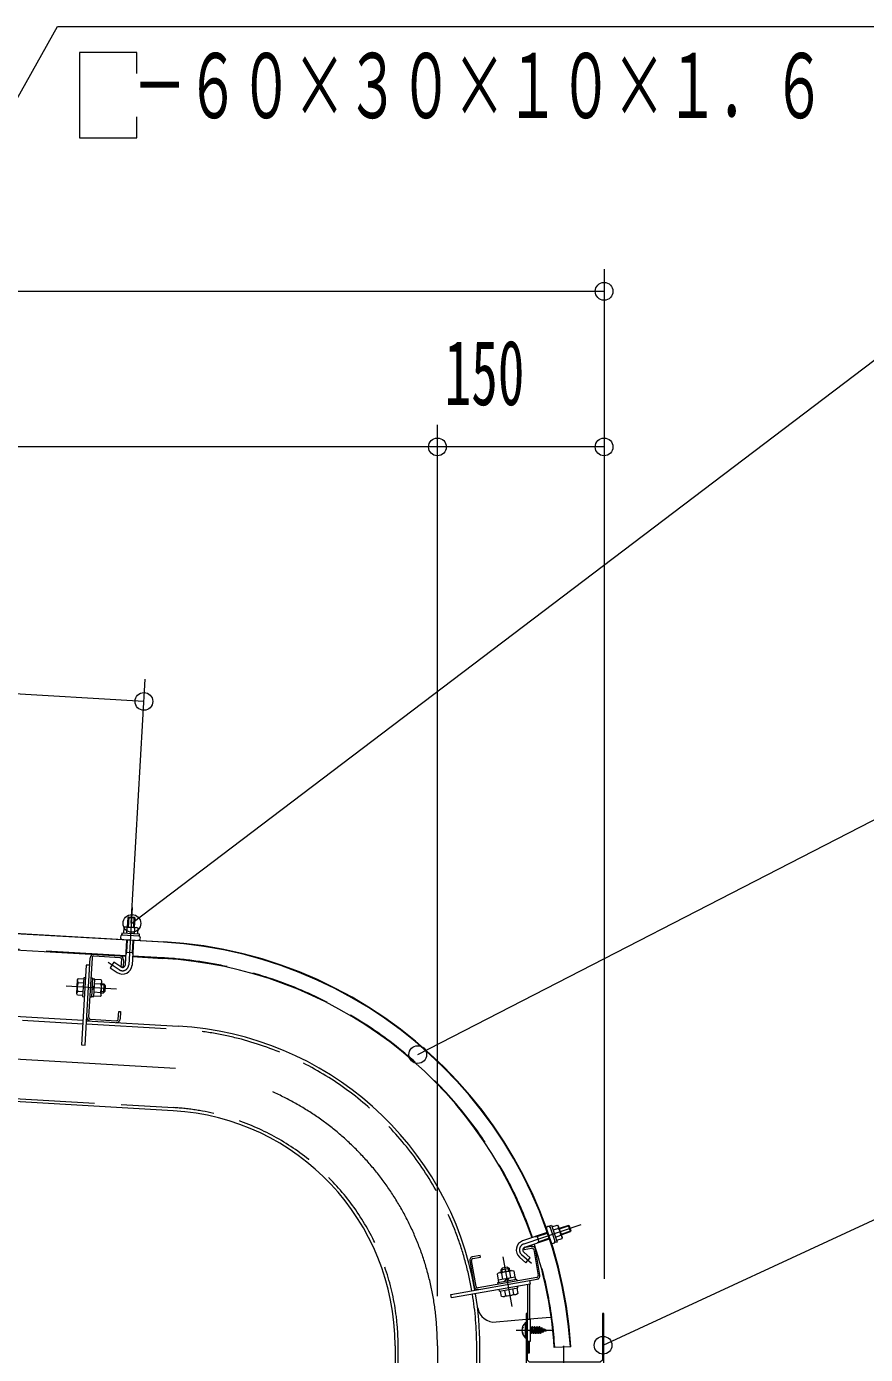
# Model space of a CAD drawing. Units: millimetres, scale not verified. Extents: x -23257 to 23268, y -10500 to 10500.
# Drawn here: x 17132 to 19020, y 5458 to 8445 of the extents above; entities that cross this region are included whole.
import ezdxf
from ezdxf.enums import TextEntityAlignment as Align

# ---------------------------------------------------------------- set-up
doc = ezdxf.new("R2010")
doc.units = ezdxf.units.MM
doc.header["$LTSCALE"] = 60
doc.linetypes.add('DASHED3', pattern=[4, 3, -1])
doc.linetypes.add('USER1', pattern=[24, 12, -5, 2, -5])
for name, color, linetype, lineweight in [('1-E__2-4_3THIN', 4, 'Continuous', 18), ('1-F__2-0_3BODL', 7, 'Continuous', 18), ('2-0__2-5_3DIM', 3, 'Continuous', 18), ('2-1__2-2_3CENTER', 3, 'USER1', 18), ('2-2__2-1_3HIDDEN', 3, 'DASHED3', 18)]:
    doc.layers.add(name, color=color, linetype=linetype, lineweight=lineweight)
doc.styles.add('ＭＳ ゴシック', font='')
doc.styles.get('ＭＳ ゴシック').set_extended_font_data('MS Gothic')

msp = doc.modelspace()

# ---------------------------------------------------------------- linework, layer by layer
at = {"layer": '1-E__2-4_3THIN'}
for p, q in [((17361.88, 6442.24), (17360.47, 6418.97)), ((17373.01, 6418.25), (17374.31, 6441.52)), ((18352.66, 5747.44), (18330.63, 5740.01)), ((18334.67, 5728.19), (18356.7, 5735.61))]:
    msp.add_line(p, q, dxfattribs=at)
for points in [[(17355.7, 6358.14), (17357.22, 6362.8), (17358.79, 6389.68)], [(17371.33, 6388.96), (17369.76, 6362.08), (17370.74, 6357.32)], [(18276.3, 5722.87), (18281.11, 5723.2), (18304.04, 5730.98)], [(18308.05, 5719.13), (18285.15, 5711.38), (18281.1, 5708.73)]]:
    msp.add_lwpolyline(points, dxfattribs=at)
at = {"layer": '1-F__2-0_3BODL'}
for p, q in [((17440.66, 6384.98), (14920.31, 6530.28)), ((14920.38, 6531.59), (17440.71, 6386.18)), ((16028.93, 6430.02), (17355.48, 6353.53)), ((17360.52, 6440.99), (17375.47, 6440.16)), ((17357.8, 6405.05), (17358.51, 6417.79)), ((17374.76, 6416.91), (17374.05, 6404.08)), ((17354.4, 6334.67), (17357.59, 6389.74)), ((17356.02, 6362.85), (17370.97, 6361.93)), ((17372.53, 6388.91), (17369.34, 6333.85)), ((17279.16, 6350), (17271.39, 6216.2)), ((17342.29, 6350.32), (17283.32, 6353.76)), ((17370.42, 6352.7), (17438.55, 6348.77)), ((17280.52, 6304.01), (17276.51, 6304.26)), ((17258.96, 6208.91), (15925.43, 6285.77)), ((17246.8, 6275.3), (17258.73, 6274.66)), ((17259.82, 6293.31), (17247.88, 6294.05)), ((17279.03, 6277.84), (17284.25, 6282.54)), ((17284.56, 6287.56), (17279.23, 6282.85)), ((17285.4, 6302), (17280.39, 6302.31)), ((17283.71, 6273.21), (17298.25, 6272.37)), ((17299.33, 6291.13), (17284.79, 6291.87)), ((17299.87, 6300.45), (17285.33, 6301.3)), ((17307.51, 6273.73), (17300.08, 6274.14)), ((17308.43, 6288.68), (17300.91, 6289.08)), ((17301.01, 6291.59), (17306.03, 6291.28)), ((17266.98, 6208.42), (17472.82, 6196.57)), ((17275.15, 6211.94), (17334.12, 6208.6)), ((17461.82, 6006.11), (15906.46, 6095.83)), ((18328.8, 5741.35), (18316.68, 5737.26)), ((18351.12, 5748.21), (18330.25, 5741.17)), ((18303.63, 5732.17), (18248.21, 5713.33)), ((18253, 5699.2), (18308.44, 5717.96)), ((18285.53, 5710.22), (18280.73, 5724.36)), ((18321.88, 5721.87), (18334, 5725.96)), ((18251.6, 5694.05), (18268.3, 5697.05)), ((18273, 5693.85), (18283.2, 5635.75)), ((18287.1, 5636.35), (18276.9, 5694.55)), ((18129.2, 5668.45), (18139.4, 5610.35)), ((18143.4, 5611.05), (18133.1, 5669.15)), ((18200.9, 5650.35), (18202.2, 5643.05)), ((18214.2, 5654.05), (18218.6, 5650.95)), ((18217, 5645.65), (18215.7, 5652.95)), ((18086.6, 5592.95), (18280.7, 5627.15)), ((18280, 5631.06), (18148, 5607.85)), ((18200.7, 5640.95), (18203.2, 5626.65)), ((18208.4, 5622.55), (18212.4, 5628.35)), ((18217.29, 5629.15), (18213.3, 5623.35)), ((18221.6, 5629.95), (18219.1, 5644.25)), ((18263.9, 5616.05), (18263.9, 5537.25)), ((18195.8, 5599.95), (18195.1, 5603.95)), ((18207.5, 5602.05), (18209.6, 5590.25)), ((18228.1, 5593.45), (18226, 5605.35)), ((18235.19, 5606.95), (18237.3, 5595.15)), ((18260.2, 5537.25), (18260.2, 5615.35)), ((18188.7, 5530.86), (18255.9, 5536.95)), ((18263.9, 5537.65), (18311, 5541.95)), ((18265.8, 5506.25), (18266.4, 5504.75)), ((18271.2, 5506.25), (18268.2, 5506.25)), ((18268.5, 5518.25), (18269.1, 5519.75)), ((18273, 5504.75), (18271.8, 5504.75)), ((18276.6, 5506.25), (18273.6, 5506.25)), ((18275.7, 5519.75), (18274.5, 5519.75)), ((18282, 5506.25), (18279.3, 5518.25)), ((18283.8, 5504.75), (18281.1, 5519.75)), ((18285.3, 5519.75), (18284.7, 5518.25)), ((18286.5, 5519.63), (18289.2, 5505.96)), ((18289.8, 5507.81), (18292.8, 5509.01)), ((18295.5, 5514.41), (18292.42, 5515.64)), ((18300.9, 5512.25), (18298.4, 5513.25)), ((18299.28, 5511.61), (18300.9, 5512.25)), ((17961.02, 5477.35), (17961.02, 4609.93)), ((18151.77, 4609.93), (18151.77, 5477.35)), ((18356.82, 5475.28), (18319.33, 5473.84))]:
    msp.add_line(p, q, dxfattribs=at)
for points in [[(17359.27, 6419.02), (17360.52, 6440.99), (17361.88, 6442.24), (17374.31, 6441.52), (17375.47, 6440.16), (17374.21, 6418.19)], [(17382.17, 6403.59), (17382.88, 6416.43), (17380.73, 6417.74), (17352.65, 6419.37), (17350.49, 6418.28), (17349.68, 6405.44)], [(17274.16, 6333.25), (17266.17, 6333.71), (17255.77, 6154.01), (17263.79, 6153.55), (17275.15, 6350.24)], [(17344.19, 6329.58), (17327.97, 6340.26), (17319.74, 6327.74), (17335.96, 6317.05)], [(17350.06, 6345.91), (17349.02, 6328.86), (17345.01, 6329.11), (17346.06, 6346.06)], [(17258.19, 6265.23), (17246.26, 6265.97), (17244.64, 6269.01), (17246.53, 6300.51), (17248.42, 6303.38), (17260.36, 6302.74)], [(17264.47, 6305), (17260.56, 6305.25), (17258.09, 6262.82), (17262.1, 6262.58)], [(17280.52, 6304.01), (17278.05, 6261.59), (17274.04, 6261.83)], [(17278.18, 6263.39), (17283.1, 6263.08), (17285.4, 6302)], [(17299.6, 6265.92), (17301.4, 6297.31), (17299.87, 6300.45)], [(17299.88, 6271.63), (17304.9, 6271.32), (17308.86, 6274.88), (17309.58, 6287.32), (17306.03, 6291.28), (17304.9, 6271.32)], [(17299.6, 6265.92), (17297.71, 6262.94), (17283.17, 6263.79)], [(17338.28, 6212.36), (17339.33, 6229.32), (17343.25, 6229.07), (17342.29, 6212.12)], [(18314.09, 5744.96), (18326.21, 5749.04), (18328.08, 5747.41), (18337.13, 5720.77), (18336.7, 5718.28), (18324.48, 5714.18)], [(18335.07, 5726.93), (18355.92, 5734.08), (18351.12, 5748.21), (18352.66, 5747.44), (18356.7, 5735.61), (18355.92, 5734.08)], [(18136.4, 5673.75), (18153.1, 5676.76), (18152.4, 5680.65), (18135.7, 5677.75)], [(18240.81, 5676.78), (18255.54, 5663.86), (18265.44, 5675.2), (18250.72, 5688.01)], [(18267.6, 5700.95), (18250.9, 5698.05), (18251.6, 5694.05)], [(18193.9, 5625.05), (18191.4, 5639.35), (18194.1, 5641.55), (18225.1, 5647.05), (18228.4, 5645.85), (18230.9, 5631.55)], [(18214.2, 5654.05), (18201.9, 5651.85), (18198.9, 5647.45)], [(18219.4, 5646.05), (18218.6, 5650.95), (18198.9, 5647.45), (18199.7, 5642.55)], [(18263.9, 5624.15), (18265.3, 5616.25), (18088, 5585.05), (18086.6, 5592.95)], [(18193, 5615.75), (18192.4, 5619.65), (18234.2, 5627.05), (18234.9, 5623.15)], [(18232.5, 5626.75), (18231.6, 5631.65), (18193.2, 5624.95), (18194.1, 5619.95)], [(18195.8, 5599.95), (18237.7, 5607.35), (18237, 5611.35)], [(18237.3, 5595.15), (18234.6, 5592.85), (18203.6, 5587.45), (18200.4, 5588.55), (18198.3, 5600.45)], [(18255.9, 5494.55), (18254.85, 5494.55), (18254.85, 5529.95), (18255.9, 5529.95)], [(18258.9, 5537.25), (18265.2, 5537.25), (18265.2, 5487.26), (18258.9, 5487.26)], [(18290.1, 5516.57), (18287.1, 5517.77), (18286.5, 5519.63), (18285.3, 5519.75), (18288, 5505.48), (18287.4, 5506.85), (18284.7, 5518.25), (18281.7, 5518.25), (18281.1, 5519.75), (18279.9, 5519.75), (18279.3, 5518.25), (18276.3, 5518.25), (18279, 5506.25), (18278.4, 5504.75), (18277.2, 5504.75), (18274.5, 5519.75), (18273.9, 5518.25), (18270.9, 5518.25), (18270.3, 5519.75), (18269.1, 5519.75), (18271.8, 5504.75), (18271.2, 5506.25), (18268.5, 5518.25), (18265.5, 5518.25), (18265.15, 5519.13)], [(18265.15, 5518.36), (18267.6, 5504.75), (18266.4, 5504.75), (18265.15, 5511.7)], [(18265.15, 5509.15), (18265.8, 5506.25), (18265.15, 5506.25)], [(18267.6, 5504.75), (18268.2, 5506.25), (18265.5, 5518.25)], [(18270.3, 5519.75), (18273, 5504.75), (18273.6, 5506.25), (18270.9, 5518.25)], [(18273.9, 5518.25), (18276.6, 5506.25), (18277.2, 5504.75)], [(18278.4, 5504.75), (18275.7, 5519.75), (18276.3, 5518.25)], [(18279.9, 5519.75), (18282.6, 5504.75), (18282, 5506.25), (18279, 5506.25)], [(18281.7, 5518.25), (18284.4, 5506.25), (18285.9, 5506.25), (18287.4, 5506.85)], [(18284.4, 5506.25), (18283.8, 5504.75), (18282.6, 5504.75)], [(18288, 5505.48), (18289.2, 5505.96), (18289.8, 5507.81), (18287.1, 5517.77)], [(18293.4, 5507.64), (18292.8, 5509.01), (18290.1, 5516.57), (18290.7, 5517.95)], [(18295.2, 5509.97), (18294.6, 5508.12), (18291.9, 5517.47), (18290.7, 5517.95), (18293.4, 5507.64), (18294.6, 5508.12)], [(18292.5, 5515.61), (18295.2, 5509.97), (18298.18, 5511.17)], [(18298.2, 5511.17), (18295.5, 5514.41), (18296.1, 5515.79), (18297.3, 5515.31), (18300, 5510.28), (18298.8, 5509.8), (18296.1, 5515.79)], [(18260.2, 5487.26), (18260.2, 5461.65), (18263.9, 5461.65), (18263.9, 5487.26)]]:
    msp.add_lwpolyline(points, dxfattribs=at)
for points in [[(17385.64, 6399.42), (17385.88, 6403.43), (17345.97, 6405.7), (17345.72, 6401.69)], [(18325.73, 5710.63), (18321.98, 5709.34), (18309.09, 5747.22), (18312.83, 5748.51)], [(18258.9, 5549.75), (18255.9, 5549.75), (18255.9, 5437.25), (18430.9, 5437.25), (18430.9, 5549.75), (18427.9, 5549.75), (18427.9, 5445.25), (18422.9, 5440.25), (18263.9, 5440.25), (18258.9, 5445.25)]]:
    msp.add_lwpolyline(points, close=True, dxfattribs=at)
for centre, radius, start, end in [((17347.92, 6396.57), 5, 86.6998, 266.69981), ((17354.13, 6412.12), 7.2, 52.31573, 112.31573), ((17365.22, 6391.73), 26.9, 69.11203, 104.28795), ((17378.5, 6410.75), 7.2, 61.08424, 121.08424), ((17382.92, 6394.51), 5, 266.70062, 86.70061), ((17383.82, 5412.89), 973.75, 3.66928, 86.7), ((17383.82, 5412.89), 975, 3.66928, 86.7), ((17283.17, 6349.75), 8, 86.6973, 176.70264), ((17283.17, 6349.75), 4, 86.6973, 176.6973), ((17347.78, 6335.12), 21.5, 236.7, 356.7), ((17342.05, 6346.31), 4, 356.70923, 86.70122), ((17342.05, 6346.31), 8, 356.70145, 86.70122), ((17347.78, 6335.12), 6.6, 236.7, 356.7), ((17383.82, 5412.89), 937.5, 19.15445, 86.7), ((17252, 6270.29), 7.2, 135.97223, 176.69905), ((17271.71, 6283.26), 26.1, 155.67365, 197.72446), ((17253.62, 6298.38), 7.2, 176.69905, 217.42587), ((17274.42, 6283.17), 26.1, 335.67365, 17.72446), ((17294.14, 6296.13), 7.2, 315.97221, 356.69905), ((17292.52, 6267.95), 7.2, 356.69907, 37.42587), ((17275.4, 6215.95), 8, 176.6973, 266.68846), ((17275.4, 6215.95), 4, 176.6973, 266.68846), ((17334.28, 6212.51), 8, 266.69951, 356.70207), ((17334.28, 6212.51), 4, 266.69951, 356.70921), ((17431.4, 5477.35), 720.4, 9.99998, 86.70386), ((17431.4, 5477.35), 529.6, 0, 86.70386), ((18306.33, 5741.6), 4.42, 18.80226, 199.61011), ((18321.92, 5743.33), 7.2, 344.33989, 44.33989), ((18307.16, 5725.48), 26.9, 1.13916, 36.31508), ((18255.12, 5692.94), 21.5, 108.72787, 228.72787), ((17383.82, 5412.89), 937.5, 3.72806, 18.24078), ((18316.34, 5712.11), 4.45, 197.78821, 18.80226), ((18329.72, 5720.24), 7.2, 353.10841, 53.1084), ((18137.1, 5669.85), 8, 100.00056, 190.00311), ((18255.12, 5692.94), 6.6, 108.72173, 228.72173), ((18269, 5693.15), 8, 10.0014, 100.00119), ((18269, 5693.15), 4, 10.0014, 99.99344), ((18137.1, 5669.85), 4, 99.99344, 190.00311), ((18224.7, 5639.65), 7.2, 99.99915, 140.72595), ((18197, 5634.75), 7.2, 59.27232, 99.99915), ((18214.1, 5618.55), 26.1, 78.97723, 121.02805), ((18279.3, 5635.05), 4, 280.00536, 10.00534), ((18279.3, 5635.05), 8, 280, 10.00534), ((18147.3, 5611.75), 8, 190.00107, 280.00534), ((17431.4, 5477.35), 720.4, 0, 9.36368), ((18147.3, 5611.75), 4, 190.01419, 280.00534), ((18204, 5594.75), 7.2, 280.00275, 320.72954), ((18214.6, 5615.85), 26.1, 258.97453, 301.02534), ((18231.8, 5599.65), 7.2, 239.27589, 280.00275), ((18184.5, 5568.15), 37.5, 187.75275, 276.44835), ((18269.7, 5512.25), 23.1, 129.98303, 230.0168), ((18258.15, 5512.25), 11.55, 137.75334, 222.24648)]:
    msp.add_arc(centre, radius, start, end, dxfattribs=at)
at = {"layer": '2-0__2-5_3DIM'}
for p, q in [((17380.08, 8339.56), (17380.08, 8386.37)), ((18431.4, 7899.33), (18431.4, 5627.7)), ((14831.4, 7849.33), (18431.4, 7849.33)), ((18056.4, 5588.64), (18056.4, 7549.33)), ((18431.4, 7499.33), (14831.4, 7499.33)), ((17395.99, 6926.91), (14951.31, 7067.87)), ((17367.21, 6427.74), (17398.87, 6976.83)), ((18012.2, 6132.39), (19106.4, 6694.93))]:
    msp.add_line(p, q, dxfattribs=at)
for points in [[(15999.42, 6298.37), (17201.3, 8444.93), (19351.3, 8444.93)], [(17380.08, 8386.37), (17251.3, 8386.37), (17251.3, 8194.93), (17380.08, 8194.93), (17380.08, 8241.76)], [(21106.39, 7744.93), (19106.4, 7744.93), (17369.02, 6427.52)], [(18429.13, 5478.5), (19106.4, 5791.9), (20806.4, 5791.9)]]:
    msp.add_lwpolyline(points, dxfattribs=at)
for centre in [(18431.4, 7849.33), (18056.4, 7499.33), (18431.4, 7499.33), (17395.99, 6926.91), (17369.02, 6427.52), (18012.2, 6132.39), (18429.13, 5478.5)]:
    msp.add_circle(centre, 20, dxfattribs=at)
at = {"layer": '2-1__2-2_3CENTER'}
for p, q in [((17369.27, 6463.44), (17361.82, 6334.26)), ((17340.12, 6323.32), (17315.59, 6339.49)), ((17334.2, 6279.66), (17220.66, 6286.2)), ((17467.37, 6101.39), (15895.23, 6192.01)), ((18378.91, 5749.75), (18250.59, 5706.31)), ((18203.7, 5677.55), (18223.5, 5565.55)), ((18245.82, 5682.4), (18267.91, 5663.03)), ((18233.7, 5512.25), (18313.6, 5512.25)), ((18056.4, 5477.35), (18056.4, -1274.96))]:
    msp.add_line(p, q, dxfattribs=at)
msp.add_lwpolyline([(18339.92, 5477.35), (18339.92, 1409.63), (18646.77, 1297.94)], dxfattribs=at)
for centre, radius, start, end in [((17347.78, 6335.12), 14.1, 236.7, 356.7), ((17431.4, 5477.35), 625, 0, 86.70386), ((18255.12, 5692.94), 14.1, 108.73015, 228.73015)]:
    msp.add_arc(centre, radius, start, end, dxfattribs=at)
at = {"layer": '2-2__2-1_3HIDDEN'}
for p, q in [((17355.53, 6354.83), (16029.01, 6431.32)), ((17438.6, 6350.07), (17370.47, 6353.9)), ((15925.03, 6278.82), (17258.53, 6201.89)), ((17266.55, 6201.4), (17472.49, 6189.56)), ((15906.86, 6102.78), (17462.25, 6013.13)), ((17968.02, 4609.93), (17968.02, 5477.35)), ((18144.77, 4609.93), (18144.77, 5477.35))]:
    msp.add_line(p, q, dxfattribs=at)
for centre, radius, start, end in [((17383.82, 5412.89), 938.75, 19.15395, 86.7), ((17431.4, 5477.35), 713.4, 9.99994, 86.70386), ((17431.4, 5477.35), 536.6, 0, 86.70386), ((17383.82, 5412.89), 938.75, 3.72806, 18.24139), ((17431.4, 5477.35), 713.4, 0, 9.35741)]:
    msp.add_arc(centre, radius, start, end, dxfattribs=at)

# ---------------------------------------------------------------- texts
at = {"layer": '2-0__2-5_3DIM', "color": 7, "style": 'ＭＳ ゴシック', "width": 0.6}
for s, p in [('\u3000－６０×３０×１０×１．６', (17251.3, 8194.93)), ('150', (18072.64, 7549.33))]:
    msp.add_text(s, height=146.6, dxfattribs=at).set_placement(p, align=Align.BOTTOM_LEFT)

doc.saveas('drawing.dxf')
